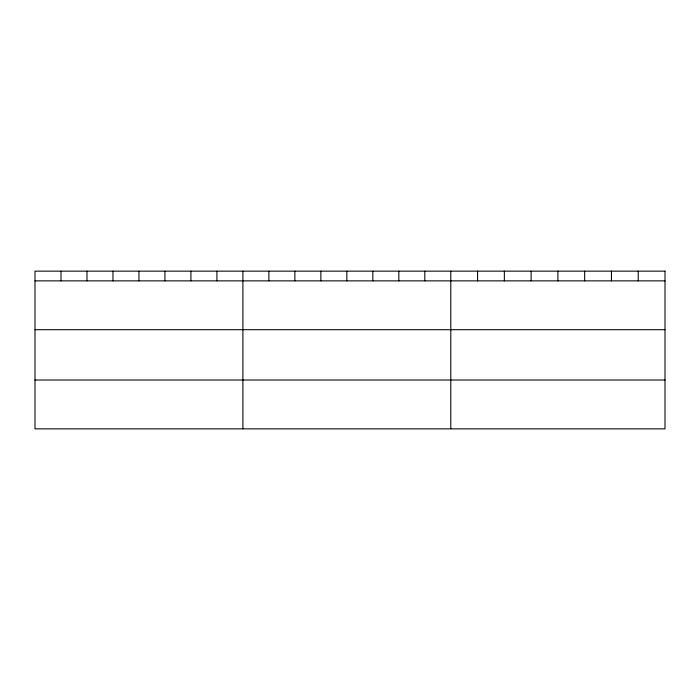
<?xml version="1.0" encoding="UTF-8"?>
<svg xmlns="http://www.w3.org/2000/svg" width="700" height="700" viewBox="0 0 700 700"><rect width="100%" height="100%" fill="white"/><g stroke="black" fill="none" stroke-linecap="round" stroke-linejoin="round"><path stroke-width="1.05" d="M35 280.866L665 280.866M35 329.7L665 329.7M35 380.021L665 380.021M638.225 271.145L638.225 280.866M611.45 271.145L611.45 280.866M584.675 271.145L584.675 280.866M557.9 271.145L557.9 280.866M531.125 271.145L531.125 280.866M504.35 271.145L504.35 280.866M477.575 271.145L477.575 280.866M450.8 271.145L450.8 428.855M424.812 271.145L424.812 280.866M398.825 271.145L398.825 280.866M372.838 271.145L372.838 280.866M346.85 271.145L346.85 280.866M320.863 271.145L320.863 280.866M294.875 271.145L294.875 280.866M268.887 271.145L268.887 280.866M242.9 271.145L242.9 428.855M216.912 271.145L216.912 280.866M190.925 271.145L190.925 280.866M164.938 271.145L164.938 280.866M138.95 271.145L138.95 280.866M112.962 271.145L112.962 280.866M86.975 271.145L86.975 280.866M60.988 271.145L60.988 280.866M665 271.145L35 271.145L35 428.855L665 428.855L665 271.145"/></g></svg>
